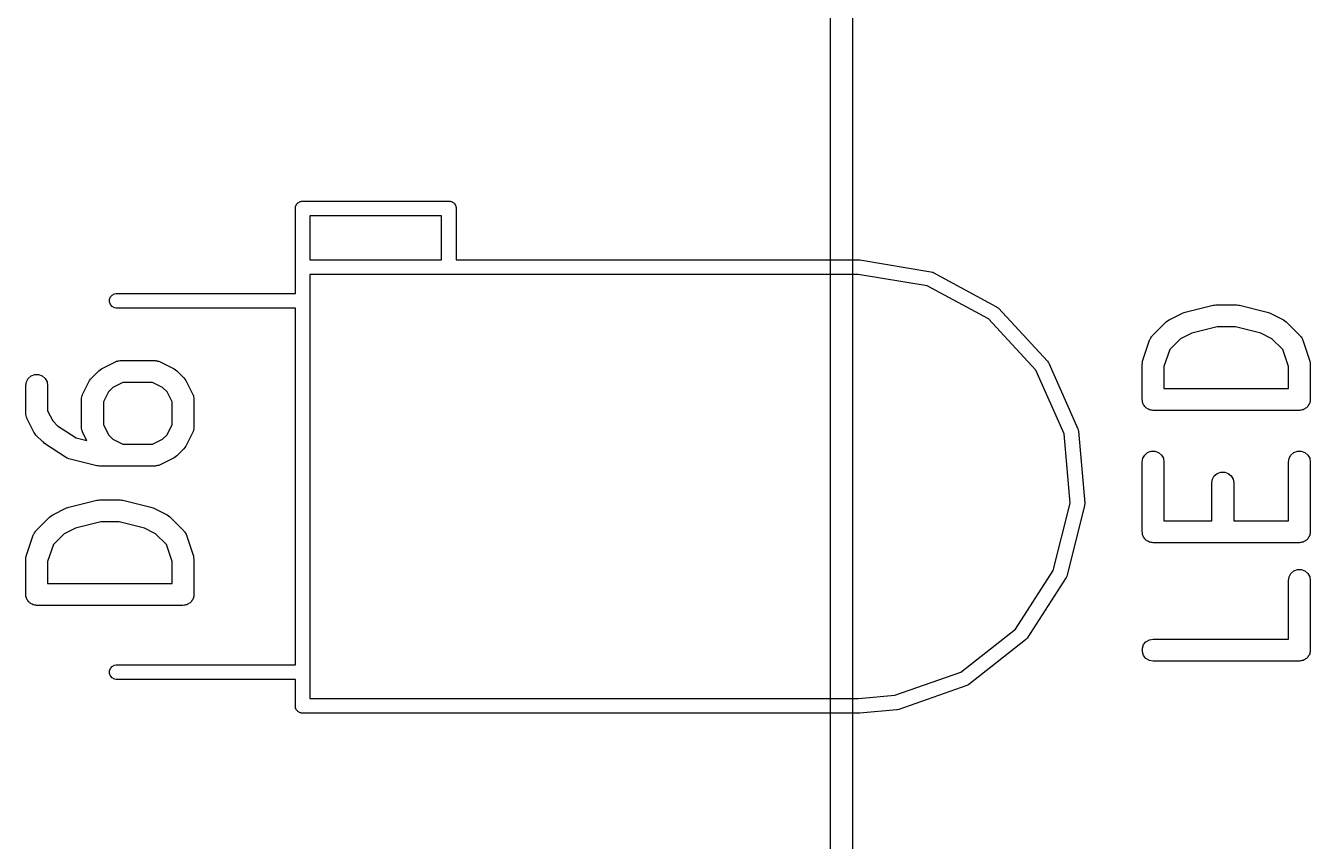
# Model space of a CAD drawing. Extents: x 51.7 to 146.1, y -97.1 to -36.3.
# Drawn here: x 137.3 to 146.08, y -62.12 to -56.54 of the extents above; entities that cross this region are included whole.
import ezdxf

# ---------------------------------------------------------------- set-up
doc = ezdxf.new("R2010")
doc.units = 0
doc.header["$MEASUREMENT"] = 0
doc.layers.add('BLACK', color=7, linetype='CONTINUOUS')

msp = doc.modelspace()

# ---------------------------------------------------------------- linework, layer by layer
at = {"layer": 'BLACK', "linetype": 'CONTINUOUS'}
for p, q in [((142.8, -77.6036), (142.8, -56.0611)), ((142.95, -56.0192), (142.95, -77.6036)), ((139.144, -57.7726), (139.147, -57.7688)), ((139.147, -57.7688), (139.148, -57.7646)), ((139.148, -57.7646), (139.151, -57.7612)), ((139.151, -57.7612), (139.153, -57.7574)), ((139.153, -57.7574), (139.157, -57.7545)), ((139.157, -57.7545), (139.159, -57.7511)), ((139.159, -57.7511), (139.163, -57.7489)), ((139.163, -57.7489), (139.167, -57.746)), ((139.167, -57.746), (139.171, -57.7445)), ((139.171, -57.7445), (139.175, -57.7423)), ((139.175, -57.7423), (139.179, -57.7415)), ((139.179, -57.7415), (139.183, -57.74)), ((139.183, -57.74), (140.201, -57.74)), ((140.201, -57.74), (140.205, -57.7415)), ((140.205, -57.7415), (140.209, -57.7423)), ((140.209, -57.7423), (140.213, -57.7445)), ((140.213, -57.7445), (140.217, -57.746)), ((140.217, -57.746), (140.221, -57.7489)), ((140.221, -57.7489), (140.225, -57.7511)), ((140.225, -57.7511), (140.227, -57.7545)), ((140.227, -57.7545), (140.231, -57.7574)), ((140.231, -57.7574), (140.233, -57.7612)), ((140.233, -57.7612), (140.236, -57.7646)), ((140.236, -57.7646), (140.237, -57.7688)), ((140.237, -57.7688), (140.24, -57.7726)), ((139.142, -57.7812), (139.144, -57.777)), ((139.142, -57.7988), (139.142, -57.7812)), ((139.142, -58.1812), (139.142, -57.7988)), ((139.142, -57.7988), (139.142, -57.7988)), ((139.144, -57.777), (139.144, -57.7726)), ((139.242, -57.84), (139.242, -58.14)), ((140.142, -57.84), (139.242, -57.84)), ((140.142, -58.14), (140.142, -57.84)), ((140.24, -57.7726), (140.24, -57.777)), ((140.24, -57.777), (140.242, -57.7812)), ((140.242, -57.7812), (140.242, -58.14)), ((139.142, -58.1988), (139.142, -58.1812)), ((139.142, -58.37), (139.142, -58.1988)), ((139.142, -58.1988), (139.142, -58.1988)), ((139.242, -58.14), (140.142, -58.14)), ((140.242, -58.14), (142.996, -58.14)), ((142.996, -58.14), (143, -58.1407)), ((143, -58.1407), (143.486, -58.2216)), ((142.988, -58.24), (139.242, -58.24)), ((139.242, -58.24), (139.242, -61.14)), ((143.461, -58.3188), (142.988, -58.24)), ((143.486, -58.2216), (143.494, -58.2237)), ((143.494, -58.2237), (143.498, -58.2256)), ((143.498, -58.2256), (143.502, -58.2269)), ((143.502, -58.2269), (143.935, -58.4608)), ((137.878, -58.3946), (137.889, -58.3811)), ((137.889, -58.3811), (137.905, -58.3723)), ((137.905, -58.3723), (137.918, -58.37)), ((137.918, -58.37), (139.142, -58.37)), ((143.88, -58.5448), (143.461, -58.3188)), ((137.872, -58.4112), (137.878, -58.3946)), ((137.872, -58.4288), (137.872, -58.4112)), ((137.878, -58.4454), (137.872, -58.4288)), ((137.889, -58.4589), (137.878, -58.4454)), ((137.905, -58.4677), (137.889, -58.4589)), ((137.918, -58.47), (137.905, -58.4677)), ((139.142, -58.47), (137.918, -58.47)), ((139.142, -60.91), (139.142, -58.47)), ((143.935, -58.4608), (143.942, -58.4655)), ((143.942, -58.4655), (143.945, -58.4684)), ((143.945, -58.4684), (143.948, -58.4708)), ((143.948, -58.4708), (144.282, -58.8325)), ((145.224, -58.4982), (145.415, -58.4506)), ((145.415, -58.4506), (145.424, -58.4499)), ((145.424, -58.4499), (145.433, -58.4483)), ((145.433, -58.4483), (145.576, -58.4483)), ((145.576, -58.4483), (145.585, -58.4499)), ((145.585, -58.4499), (145.594, -58.4506)), ((145.594, -58.4506), (145.784, -58.4982)), ((144.203, -58.8943), (143.88, -58.5448)), ((145.094, -58.5655), (145.104, -58.5586)), ((145.104, -58.5586), (145.114, -58.5515)), ((145.114, -58.5515), (145.209, -58.5039)), ((145.209, -58.5039), (145.217, -58.5015)), ((145.217, -58.5015), (145.224, -58.4982)), ((145.784, -58.4982), (145.792, -58.5015)), ((145.792, -58.5015), (145.8, -58.5039)), ((145.8, -58.5039), (145.895, -58.5515)), ((145.895, -58.5515), (145.905, -58.5587)), ((145.905, -58.5587), (145.915, -58.5655)), ((144.999, -58.6608), (145.094, -58.5655)), ((145.269, -58.6417), (145.192, -58.6802)), ((145.442, -58.5983), (145.269, -58.6417)), ((145.567, -58.5983), (145.442, -58.5983)), ((145.74, -58.6417), (145.567, -58.5983)), ((145.817, -58.6802), (145.74, -58.6417)), ((145.915, -58.5655), (146.01, -58.6608)), ((144.933, -58.8329), (144.981, -58.6901)), ((144.981, -58.6901), (144.983, -58.6863)), ((144.983, -58.6863), (144.984, -58.6821)), ((144.984, -58.6821), (144.989, -58.6749)), ((144.989, -58.6749), (144.993, -58.6672)), ((144.993, -58.6672), (144.996, -58.6643)), ((144.996, -58.6643), (144.999, -58.6608)), ((145.192, -58.6802), (145.118, -58.7543)), ((145.891, -58.7543), (145.817, -58.6802)), ((146.01, -58.6608), (146.012, -58.6643)), ((146.012, -58.6643), (146.016, -58.6672)), ((146.016, -58.6672), (146.02, -58.6749)), ((146.02, -58.6749), (146.025, -58.6821)), ((146.025, -58.6821), (146.026, -58.6863)), ((146.026, -58.6863), (146.028, -58.6901)), ((146.028, -58.6901), (146.076, -58.8329)), ((145.118, -58.7543), (145.079, -58.8688)), ((145.929, -58.8688), (145.891, -58.7543)), ((137.75, -58.9465), (137.798, -58.8989)), ((137.798, -58.8989), (137.807, -58.892)), ((137.807, -58.892), (137.817, -58.8848)), ((137.817, -58.8848), (137.912, -58.8372)), ((137.912, -58.8372), (137.916, -58.836)), ((137.916, -58.836), (137.92, -58.8338)), ((137.92, -58.8338), (137.929, -58.8323)), ((137.929, -58.8323), (137.937, -58.8298)), ((137.937, -58.8298), (137.942, -58.83)), ((137.942, -58.83), (137.946, -58.8293)), ((137.946, -58.8293), (138.184, -58.8293)), ((138.184, -58.8293), (138.188, -58.83)), ((138.188, -58.83), (138.192, -58.8298)), ((138.192, -58.8298), (138.201, -58.8323)), ((138.201, -58.8323), (138.21, -58.8338)), ((138.21, -58.8338), (138.213, -58.836)), ((138.213, -58.836), (138.217, -58.8372)), ((138.217, -58.8372), (138.313, -58.8848)), ((138.313, -58.8848), (138.322, -58.892)), ((138.322, -58.892), (138.332, -58.8989)), ((138.332, -58.8989), (138.38, -58.9465)), ((144.396, -59.3296), (144.203, -58.8943)), ((144.282, -58.8325), (144.288, -58.8393)), ((144.288, -58.8393), (144.289, -58.843)), ((144.289, -58.843), (144.291, -58.8462)), ((144.291, -58.8462), (144.491, -59.2967)), ((144.929, -58.8567), (144.931, -58.8448)), ((144.929, -59.0948), (144.929, -58.8567)), ((144.931, -58.8448), (144.933, -58.8329)), ((145.079, -58.8688), (145.079, -59.0198)), ((145.929, -59.0198), (145.929, -58.8688)), ((146.076, -58.8329), (146.077, -58.8448)), ((146.077, -58.8448), (146.079, -58.8567)), ((146.079, -58.8567), (146.079, -59.0948)), ((137.299, -58.9995), (137.304, -58.9739)), ((137.299, -59.19), (137.299, -58.9995)), ((137.304, -58.9739), (137.317, -58.9513)), ((137.317, -58.9513), (137.337, -58.9346)), ((137.337, -58.9346), (137.361, -58.9257)), ((137.361, -58.9257), (137.387, -58.9257)), ((137.387, -58.9257), (137.412, -58.9346)), ((137.412, -58.9346), (137.432, -58.9513)), ((137.432, -58.9513), (137.445, -58.9739)), ((137.445, -58.9739), (137.449, -58.9995)), ((137.449, -58.9995), (137.449, -59.1723)), ((137.688, -59.0612), (137.736, -58.966)), ((137.736, -58.966), (137.743, -58.9563)), ((137.743, -58.9563), (137.75, -58.9465)), ((137.964, -58.9793), (137.895, -59.0135)), ((138.166, -58.9793), (137.964, -58.9793)), ((138.235, -59.0135), (138.166, -58.9793)), ((138.38, -58.9465), (138.387, -58.9563)), ((138.387, -58.9563), (138.394, -58.966)), ((138.394, -58.966), (138.441, -59.0612)), ((137.681, -59.0862), (137.683, -59.0778)), ((137.681, -59.0905), (137.681, -59.0862)), ((137.683, -59.0778), (137.685, -59.0691)), ((137.685, -59.0691), (137.687, -59.0654)), ((137.687, -59.0654), (137.688, -59.0612)), ((137.865, -59.0439), (137.83, -59.1125)), ((137.895, -59.0135), (137.865, -59.0439)), ((138.265, -59.0439), (138.235, -59.0135)), ((138.299, -59.1125), (138.265, -59.0439)), ((138.441, -59.0612), (138.443, -59.0654)), ((138.443, -59.0654), (138.445, -59.0691)), ((138.445, -59.0691), (138.446, -59.0778)), ((138.446, -59.0778), (138.449, -59.0862)), ((138.449, -59.0862), (138.449, -59.0905)), ((145.079, -59.0198), (145.929, -59.0198)), ((137.449, -59.1723), (137.484, -59.2408)), ((137.68, -59.0948), (137.681, -59.0905)), ((137.68, -59.2852), (137.68, -59.0948)), ((137.83, -59.1125), (137.83, -59.2675)), ((138.299, -59.2675), (138.299, -59.1125)), ((138.449, -59.0905), (138.449, -59.0948)), ((138.449, -59.0948), (138.449, -59.2852)), ((144.931, -59.1012), (144.929, -59.0948)), ((144.931, -59.1078), (144.931, -59.1012)), ((144.933, -59.114), (144.931, -59.1078)), ((144.934, -59.1204), (144.933, -59.114)), ((144.937, -59.1261), (144.934, -59.1204)), ((144.939, -59.1323), (144.937, -59.1261)), ((144.944, -59.1373), (144.939, -59.1323)), ((144.947, -59.143), (144.944, -59.1373)), ((144.952, -59.1472), (144.947, -59.143)), ((144.956, -59.1522), (144.952, -59.1472)), ((144.962, -59.1555), (144.956, -59.1522)), ((144.967, -59.1597), (144.962, -59.1555)), ((144.973, -59.162), (144.967, -59.1597)), ((144.979, -59.1652), (144.973, -59.162)), ((144.985, -59.1664), (144.979, -59.1652)), ((144.991, -59.1686), (144.985, -59.1664)), ((144.998, -59.1686), (144.991, -59.1686)), ((145.004, -59.1698), (144.998, -59.1686)), ((146.004, -59.1698), (145.004, -59.1698)), ((146.011, -59.1686), (146.004, -59.1698)), ((146.017, -59.1686), (146.011, -59.1686)), ((146.024, -59.1664), (146.017, -59.1686)), ((146.03, -59.1652), (146.024, -59.1664)), ((146.036, -59.162), (146.03, -59.1652)), ((146.042, -59.1597), (146.036, -59.162)), ((146.047, -59.1555), (146.042, -59.1597)), ((146.053, -59.1522), (146.047, -59.1555)), ((146.057, -59.1472), (146.053, -59.1522)), ((146.062, -59.143), (146.057, -59.1472)), ((146.065, -59.1373), (146.062, -59.143)), ((146.069, -59.1323), (146.065, -59.1373)), ((146.072, -59.1261), (146.069, -59.1323)), ((146.075, -59.1204), (146.072, -59.1261)), ((146.076, -59.114), (146.075, -59.1204)), ((146.078, -59.1078), (146.076, -59.114)), ((146.079, -59.0948), (146.078, -59.1012)), ((146.078, -59.1012), (146.078, -59.1078)), ((137.3, -59.1943), (137.299, -59.19)), ((137.3, -59.1986), (137.3, -59.1943)), ((137.302, -59.207), (137.3, -59.1986)), ((137.304, -59.2157), (137.302, -59.207)), ((137.306, -59.2194), (137.304, -59.2157)), ((137.307, -59.2235), (137.306, -59.2194)), ((137.355, -59.3188), (137.307, -59.2235)), ((137.484, -59.2408), (137.517, -59.2746)), ((137.362, -59.3284), (137.355, -59.3188)), ((137.369, -59.3383), (137.362, -59.3284)), ((137.417, -59.3859), (137.369, -59.3383)), ((137.517, -59.2746), (137.643, -59.3585)), ((137.681, -59.2895), (137.68, -59.2852)), ((137.681, -59.2938), (137.681, -59.2895)), ((137.683, -59.3022), (137.681, -59.2938)), ((137.685, -59.3109), (137.683, -59.3022)), ((137.687, -59.3146), (137.685, -59.3109)), ((137.688, -59.3188), (137.687, -59.3146)), ((137.717, -59.377), (137.688, -59.3188)), ((137.83, -59.2675), (137.865, -59.336)), ((137.865, -59.336), (137.895, -59.3665)), ((138.235, -59.3665), (138.265, -59.336)), ((138.265, -59.336), (138.299, -59.2675)), ((138.441, -59.3188), (138.394, -59.414)), ((138.443, -59.3146), (138.441, -59.3188)), ((138.445, -59.3109), (138.443, -59.3146)), ((138.446, -59.3022), (138.445, -59.3109)), ((138.449, -59.2938), (138.446, -59.3022)), ((138.449, -59.2852), (138.449, -59.2895)), ((138.449, -59.2895), (138.449, -59.2938)), ((144.437, -59.8037), (144.396, -59.3296)), ((144.491, -59.2967), (144.493, -59.3049)), ((144.493, -59.3049), (144.494, -59.3088)), ((144.494, -59.3088), (144.495, -59.3127)), ((144.495, -59.3127), (144.537, -59.8034)), ((137.423, -59.3901), (137.417, -59.3859)), ((137.428, -59.3953), (137.423, -59.3901)), ((137.571, -59.4905), (137.428, -59.3953)), ((137.643, -59.3585), (137.717, -59.377)), ((137.895, -59.3665), (137.964, -59.4007)), ((137.964, -59.4007), (138.166, -59.4007)), ((138.166, -59.4007), (138.235, -59.3665)), ((138.38, -59.4335), (138.332, -59.4811)), ((138.387, -59.4237), (138.38, -59.4335)), ((138.394, -59.414), (138.387, -59.4237)), ((137.583, -59.4957), (137.571, -59.4905)), ((137.594, -59.5009), (137.583, -59.4957)), ((137.785, -59.5485), (137.594, -59.5009)), ((138.313, -59.4952), (138.217, -59.5428)), ((138.322, -59.488), (138.313, -59.4952)), ((138.332, -59.4811), (138.322, -59.488)), ((144.929, -59.5233), (144.934, -59.4977)), ((144.929, -59.9995), (144.929, -59.5233)), ((144.934, -59.4977), (144.947, -59.4751)), ((144.947, -59.4751), (144.967, -59.4584)), ((144.967, -59.4584), (144.991, -59.4495)), ((144.991, -59.4495), (145.017, -59.4495)), ((145.017, -59.4495), (145.042, -59.4584)), ((145.042, -59.4584), (145.062, -59.4751)), ((145.062, -59.4751), (145.075, -59.4977)), ((145.075, -59.4977), (145.079, -59.5233)), ((145.079, -59.5233), (145.079, -59.9245)), ((145.929, -59.5233), (145.934, -59.4977)), ((145.929, -59.9245), (145.929, -59.5233)), ((145.934, -59.4977), (145.947, -59.4751)), ((145.947, -59.4751), (145.967, -59.4584)), ((145.967, -59.4584), (145.991, -59.4495)), ((145.991, -59.4495), (146.017, -59.4495)), ((146.017, -59.4495), (146.042, -59.4584)), ((146.042, -59.4584), (146.062, -59.4751)), ((146.062, -59.4751), (146.075, -59.4977)), ((146.075, -59.4977), (146.079, -59.5233)), ((146.079, -59.5233), (146.079, -59.9995)), ((137.794, -59.5491), (137.785, -59.5485)), ((137.803, -59.5507), (137.794, -59.5491)), ((138.184, -59.5507), (137.803, -59.5507)), ((138.188, -59.55), (138.184, -59.5507)), ((138.192, -59.5502), (138.188, -59.55)), ((138.201, -59.5477), (138.192, -59.5502)), ((138.21, -59.5462), (138.201, -59.5477)), ((138.213, -59.544), (138.21, -59.5462)), ((138.217, -59.5428), (138.213, -59.544)), ((145.423, -59.618), (145.443, -59.6012)), ((145.443, -59.6012), (145.468, -59.5923)), ((145.468, -59.5923), (145.494, -59.5923)), ((145.494, -59.5923), (145.518, -59.6012)), ((145.518, -59.6012), (145.538, -59.618)), ((145.406, -59.6662), (145.41, -59.6405)), ((145.406, -59.9245), (145.406, -59.6662)), ((145.41, -59.6405), (145.423, -59.618)), ((145.538, -59.618), (145.551, -59.6405)), ((145.551, -59.6405), (145.556, -59.6662)), ((145.556, -59.6662), (145.556, -59.9245)), ((137.594, -59.8315), (137.785, -59.7839)), ((137.785, -59.7839), (137.794, -59.7833)), ((137.794, -59.7833), (137.803, -59.7817)), ((137.803, -59.7817), (137.946, -59.7817)), ((137.946, -59.7817), (137.955, -59.7833)), ((137.955, -59.7833), (137.964, -59.7839)), ((137.964, -59.7839), (138.154, -59.8315)), ((137.484, -59.8848), (137.579, -59.8372)), ((137.579, -59.8372), (137.587, -59.8349)), ((137.587, -59.8349), (137.594, -59.8315)), ((138.154, -59.8315), (138.162, -59.8349)), ((138.162, -59.8349), (138.17, -59.8372)), ((138.17, -59.8372), (138.265, -59.8848)), ((144.322, -60.2656), (144.437, -59.8037)), ((144.536, -59.8197), (144.417, -60.2978)), ((144.537, -59.812), (144.536, -59.8158)), ((144.536, -59.8158), (144.536, -59.8197)), ((144.537, -59.8034), (144.537, -59.812)), ((137.369, -59.9941), (137.464, -59.8989)), ((137.464, -59.8989), (137.474, -59.892)), ((137.474, -59.892), (137.484, -59.8848)), ((137.812, -59.9317), (137.639, -59.975)), ((137.937, -59.9317), (137.812, -59.9317)), ((138.11, -59.975), (137.937, -59.9317)), ((138.265, -59.8848), (138.275, -59.892)), ((138.275, -59.892), (138.285, -59.8989)), ((138.285, -59.8989), (138.38, -59.9941)), ((145.079, -59.9245), (145.406, -59.9245)), ((145.556, -59.9245), (145.929, -59.9245)), ((137.303, -60.1663), (137.351, -60.0234)), ((137.351, -60.0234), (137.353, -60.0196)), ((137.353, -60.0196), (137.354, -60.0154)), ((137.354, -60.0154), (137.359, -60.0082)), ((137.359, -60.0082), (137.363, -60.0005)), ((137.363, -60.0005), (137.366, -59.9977)), ((137.366, -59.9977), (137.369, -59.9941)), ((137.562, -60.0135), (137.488, -60.0877)), ((137.639, -59.975), (137.562, -60.0135)), ((138.187, -60.0135), (138.11, -59.975)), ((138.261, -60.0877), (138.187, -60.0135)), ((138.38, -59.9941), (138.382, -59.9977)), ((138.382, -59.9977), (138.386, -60.0005)), ((138.386, -60.0005), (138.39, -60.0082)), ((138.39, -60.0082), (138.395, -60.0154)), ((138.395, -60.0154), (138.396, -60.0196)), ((138.396, -60.0196), (138.398, -60.0234)), ((138.398, -60.0234), (138.446, -60.1663)), ((144.931, -60.006), (144.929, -59.9995)), ((144.931, -60.0125), (144.931, -60.006)), ((144.933, -60.0187), (144.931, -60.0125)), ((144.934, -60.0252), (144.933, -60.0187)), ((144.937, -60.0309), (144.934, -60.0252)), ((144.939, -60.037), (144.937, -60.0309)), ((144.944, -60.042), (144.939, -60.037)), ((144.947, -60.0477), (144.944, -60.042)), ((144.952, -60.0519), (144.947, -60.0477)), ((144.956, -60.057), (144.952, -60.0519)), ((146.057, -60.0519), (146.053, -60.057)), ((146.062, -60.0477), (146.057, -60.0519)), ((146.065, -60.042), (146.062, -60.0477)), ((146.069, -60.037), (146.065, -60.042)), ((146.072, -60.0309), (146.069, -60.037)), ((146.075, -60.0252), (146.072, -60.0309)), ((146.076, -60.0187), (146.075, -60.0252)), ((146.078, -60.0125), (146.076, -60.0187)), ((146.079, -59.9995), (146.078, -60.006)), ((146.078, -60.006), (146.078, -60.0125)), ((137.488, -60.0877), (137.449, -60.2022)), ((138.299, -60.2022), (138.261, -60.0877)), ((144.962, -60.0603), (144.956, -60.057)), ((144.967, -60.0645), (144.962, -60.0603)), ((144.973, -60.0667), (144.967, -60.0645)), ((144.979, -60.07), (144.973, -60.0667)), ((144.985, -60.0711), (144.979, -60.07)), ((144.991, -60.0734), (144.985, -60.0711)), ((144.998, -60.0734), (144.991, -60.0734)), ((145.004, -60.0745), (144.998, -60.0734)), ((146.004, -60.0745), (145.004, -60.0745)), ((146.011, -60.0734), (146.004, -60.0745)), ((146.017, -60.0734), (146.011, -60.0734)), ((146.024, -60.0711), (146.017, -60.0734)), ((146.03, -60.07), (146.024, -60.0711)), ((146.036, -60.0667), (146.03, -60.07)), ((146.042, -60.0645), (146.036, -60.0667)), ((146.047, -60.0603), (146.042, -60.0645)), ((146.053, -60.057), (146.047, -60.0603)), ((137.299, -60.19), (137.301, -60.1782)), ((137.299, -60.4281), (137.299, -60.19)), ((137.301, -60.1782), (137.303, -60.1663)), ((137.449, -60.2022), (137.449, -60.3531)), ((138.299, -60.3531), (138.299, -60.2022)), ((138.446, -60.1663), (138.447, -60.1782)), ((138.447, -60.1782), (138.449, -60.19)), ((138.449, -60.19), (138.449, -60.4281)), ((144.064, -60.6654), (144.322, -60.2656)), ((144.411, -60.3128), (144.143, -60.7266)), ((144.412, -60.3092), (144.411, -60.3128)), ((144.414, -60.3059), (144.412, -60.3092)), ((144.417, -60.2978), (144.414, -60.3059)), ((145.929, -60.3329), (145.934, -60.3072)), ((145.934, -60.3072), (145.947, -60.2846)), ((145.947, -60.2846), (145.967, -60.2679)), ((145.967, -60.2679), (145.991, -60.259)), ((145.991, -60.259), (146.017, -60.259)), ((146.017, -60.259), (146.042, -60.2679)), ((146.042, -60.2679), (146.062, -60.2846)), ((146.062, -60.2846), (146.075, -60.3072)), ((146.075, -60.3072), (146.079, -60.3329)), ((137.449, -60.3531), (138.299, -60.3531)), ((145.929, -60.734), (145.929, -60.3329)), ((146.079, -60.3329), (146.079, -60.809)), ((137.301, -60.4346), (137.299, -60.4281)), ((137.301, -60.4411), (137.301, -60.4346)), ((137.303, -60.4473), (137.301, -60.4411)), ((137.304, -60.4537), (137.303, -60.4473)), ((137.307, -60.4594), (137.304, -60.4537)), ((137.309, -60.4656), (137.307, -60.4594)), ((137.314, -60.4706), (137.309, -60.4656)), ((137.317, -60.4763), (137.314, -60.4706)), ((137.322, -60.4805), (137.317, -60.4763)), ((137.326, -60.4855), (137.322, -60.4805)), ((137.332, -60.4888), (137.326, -60.4855)), ((137.337, -60.493), (137.332, -60.4888)), ((137.343, -60.4953), (137.337, -60.493)), ((138.412, -60.493), (138.406, -60.4953)), ((138.417, -60.4888), (138.412, -60.493)), ((138.423, -60.4855), (138.417, -60.4888)), ((138.427, -60.4805), (138.423, -60.4855)), ((138.432, -60.4763), (138.427, -60.4805)), ((138.435, -60.4706), (138.432, -60.4763)), ((138.439, -60.4656), (138.435, -60.4706)), ((138.442, -60.4594), (138.439, -60.4656)), ((138.445, -60.4537), (138.442, -60.4594)), ((138.446, -60.4473), (138.445, -60.4537)), ((138.448, -60.4411), (138.446, -60.4473)), ((138.449, -60.4281), (138.448, -60.4346)), ((138.448, -60.4346), (138.448, -60.4411)), ((137.349, -60.4986), (137.343, -60.4953)), ((137.355, -60.4997), (137.349, -60.4986)), ((137.361, -60.502), (137.355, -60.4997)), ((137.368, -60.502), (137.361, -60.502)), ((137.374, -60.5031), (137.368, -60.502)), ((138.374, -60.5031), (137.374, -60.5031)), ((138.381, -60.502), (138.374, -60.5031)), ((138.387, -60.502), (138.381, -60.502)), ((138.394, -60.4997), (138.387, -60.502)), ((138.4, -60.4986), (138.394, -60.4997)), ((138.406, -60.4953), (138.4, -60.4986)), ((143.69, -60.96), (144.064, -60.6654)), ((144.132, -60.7388), (143.746, -61.0437)), ((144.135, -60.7359), (144.132, -60.7388)), ((144.138, -60.7335), (144.135, -60.7359)), ((144.143, -60.7266), (144.138, -60.7335)), ((144.939, -60.7715), (144.956, -60.7516)), ((144.956, -60.7516), (144.979, -60.7386)), ((144.979, -60.7386), (145.004, -60.734)), ((145.004, -60.734), (145.929, -60.734)), ((144.931, -60.796), (144.939, -60.7715)), ((144.931, -60.8221), (144.931, -60.796)), ((144.939, -60.8465), (144.931, -60.8221)), ((146.072, -60.8404), (146.069, -60.8465)), ((146.075, -60.8347), (146.072, -60.8404)), ((146.076, -60.8282), (146.075, -60.8347)), ((146.078, -60.8221), (146.076, -60.8282)), ((146.079, -60.809), (146.078, -60.8155)), ((146.078, -60.8155), (146.078, -60.8221)), ((137.878, -60.9346), (137.889, -60.9211)), ((137.889, -60.9211), (137.905, -60.9123)), ((137.905, -60.9123), (137.918, -60.91)), ((137.918, -60.91), (139.142, -60.91)), ((144.956, -60.8665), (144.939, -60.8465)), ((144.979, -60.8795), (144.956, -60.8665)), ((145.004, -60.884), (144.979, -60.8795)), ((146.004, -60.884), (145.004, -60.884)), ((146.011, -60.8829), (146.004, -60.884)), ((146.017, -60.8829), (146.011, -60.8829)), ((146.024, -60.8807), (146.017, -60.8829)), ((146.03, -60.8795), (146.024, -60.8807)), ((146.036, -60.8762), (146.03, -60.8795)), ((146.042, -60.874), (146.036, -60.8762)), ((146.047, -60.8698), (146.042, -60.874)), ((146.053, -60.8665), (146.047, -60.8698)), ((146.057, -60.8615), (146.053, -60.8665)), ((146.062, -60.8573), (146.057, -60.8615)), ((146.065, -60.8516), (146.062, -60.8573)), ((146.069, -60.8465), (146.065, -60.8516)), ((137.872, -60.9512), (137.878, -60.9346)), ((137.872, -60.9688), (137.872, -60.9512)), ((137.878, -60.9854), (137.872, -60.9688)), ((137.889, -60.9989), (137.878, -60.9854)), ((137.905, -61.0077), (137.889, -60.9989)), ((137.918, -61.01), (137.905, -61.0077)), ((139.142, -61.01), (137.918, -61.01)), ((139.142, -61.1988), (139.142, -61.01)), ((143.239, -61.1184), (143.69, -60.96)), ((143.731, -61.0516), (143.266, -61.2148)), ((143.735, -61.0497), (143.731, -61.0516)), ((143.738, -61.0485), (143.735, -61.0497)), ((143.746, -61.0437), (143.738, -61.0485)), ((139.242, -61.14), (142.99, -61.14)), ((142.99, -61.14), (143.239, -61.1184)), ((139.144, -61.203), (139.142, -61.1988)), ((139.144, -61.2074), (139.144, -61.203)), ((139.147, -61.2112), (139.144, -61.2074)), ((139.148, -61.2154), (139.147, -61.2112)), ((139.151, -61.2188), (139.148, -61.2154)), ((139.153, -61.2226), (139.151, -61.2188)), ((139.157, -61.2255), (139.153, -61.2226)), ((139.159, -61.2289), (139.157, -61.2255)), ((139.163, -61.2311), (139.159, -61.2289)), ((139.167, -61.234), (139.163, -61.2311)), ((139.171, -61.2355), (139.167, -61.234)), ((139.175, -61.2377), (139.171, -61.2355)), ((139.179, -61.2385), (139.175, -61.2377)), ((139.183, -61.24), (139.179, -61.2385)), ((142.996, -61.24), (139.183, -61.24)), ((142.999, -61.2396), (142.996, -61.24)), ((143.254, -61.2175), (142.999, -61.2396)), ((143.256, -61.217), (143.254, -61.2175)), ((143.258, -61.217), (143.256, -61.217)), ((143.266, -61.2148), (143.258, -61.217))]:
    msp.add_line(p, q, dxfattribs=at)

doc.saveas('drawing.dxf')
